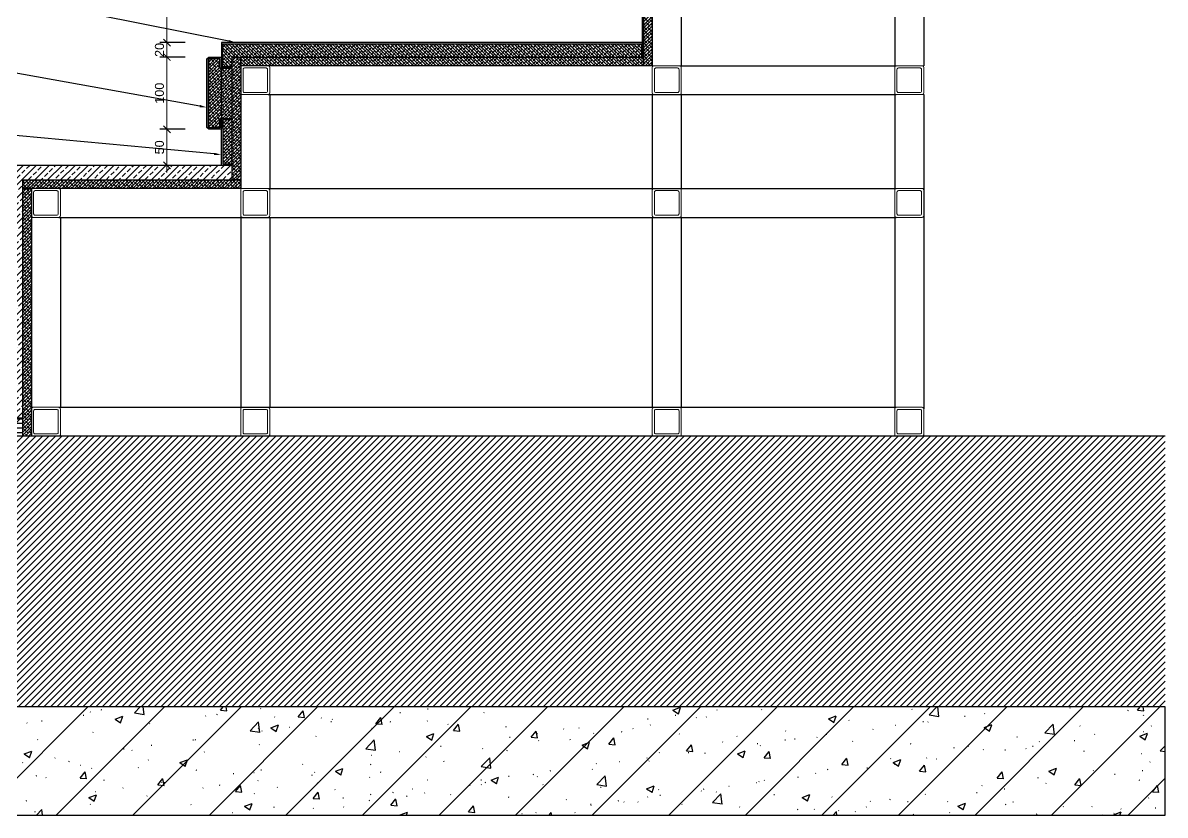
# Model space of a CAD drawing. Header units: millimetres. Extents: x 92928 to 223128, y -11456 to 21098.
# Drawn here: x 198018 to 199601, y 721 to 1818 of the extents above; entities that cross this region are included whole.
import ezdxf
from ezdxf import colors
from ezdxf.entities.mleader import LeaderData, LeaderLine
from ezdxf.enums import TextEntityAlignment as Align
from ezdxf.math import Vec2, Vec3

# ---------------------------------------------------------------- set-up
doc = ezdxf.new("R2010")
doc.units = ezdxf.units.MM
doc.linetypes.add('CONTINOUS', pattern=[0])
doc.layers.get('Defpoints').update_dxf_attribs({"color": 250})
for name, color, linetype, lineweight in [('_ACM-A-ANNO-DIMS', 2, 'Continuous', 13), ('_ACM-A-ANNO-DIMS @ 5', 2, 'Continuous', 13), ('_ACM-A-DETL-PATT', 8, 'Continuous', 0), ('_ACM-A-DETL-THIN', 2, 'Continuous', 9)]:
    doc.layers.add(name, color=color, linetype=linetype, lineweight=lineweight)
for name, color, linetype in [('I-DETL-LW01', 1, 'Continuous'), ('I-DETL-LW02', 2, 'Continuous'), ('I-DETL-LW251', 251, 'Continuous'), ('IA10-16 Floor Detail$0$I-SECT-LW09', 9, 'Continuous'), ('WALL TYPE$0$G-ANNO-NOTE-CH', 7, 'Continuous'), ('WALL TYPE$0$I-SECT-LW03', 3, 'Continuous')]:
    doc.layers.add(name, color=color, linetype=linetype)
doc.styles.add('Arial', font='ARIALUNI.ttf')
doc.styles.add('WALL TYPE$0$Aecom Chinese', font='Microsoft YaHei.ttf')
doc.dimstyles.new('Aec-Arch-M-注释性', dxfattribs={"dimscale": 2, "dimtxt": 2.5, "dimasz": 2, "dimexe": 2, "dimexo": 2, "dimgap": 0.8, "dimtad": 1, "dimdec": 0, "dimrnd": 5, "dimzin": 3, "dimdsep": 46, "dimtxsty": 'Arial', "dimblk": 'WALL TYPE$0$_ArchTick', "dimcen": 2.5, "dimdle": 2, "dimclrd": 256, "dimclrt": 256, "dimazin": 2, "dimtfac": 0.75, "dimtdec": 0, "dimtix": 1, "dimtmove": 2, "dimatfit": 2, "dimfxl": 5, "dimfxlon": 1, "dimtolj": 1, "dimtzin": 0, "dimlwd": -1, "dimarcsym": 0})

# ---------------------------------------------------------------- blocks, each defined once
blk = doc.blocks.new('A$C4abdce61')
at = {"layer": '_ACM-A-DETL-PATT'}
for points in [[(1.5, 0), (28.5, 0, 0.4142136), (30, 1.5), (30, 28.5, 0.4142136), (28.5, 30), (1.5, 30, 0.4142136), (0, 28.5), (0, 1.5, 0.4142136)], [(3.75, 2.25), (26.25, 2.25, 0.4142136), (27.75, 3.75), (27.75, 26.25, 0.4142136), (26.25, 27.75), (3.75, 27.75, 0.4142136), (2.25, 26.25), (2.25, 3.75, 0.4142136)]]:
    blk.add_lwpolyline(points, format="xyb", close=True, dxfattribs=at)
blk = doc.blocks.new('*U377')
at = {"layer": 'I-DETL-LW251', "linetype": 'CONTINOUS'}
h = blk.add_hatch(dxfattribs=at)
h.set_pattern_fill('DOTS', color=250, scale=0.3, angle=90)
h.set_pattern_definition([(90, (0, 7684.24384), (-0.47625, 0.238125), [0, -0.47625])])
edge = h.paths.add_edge_path()
edge.add_line((-13, 3903.4), (-11, 3903.4))
edge.add_line((-11, 3903.4), (-11, 3890.3))
edge.add_line((-11, 3890.3), (3.7, 3890.3))
edge.add_line((3.7, 3890.3), (5, 3891.6))
edge.add_line((5, 3891.6), (5, 3985))
edge.add_line((5, 3985), (3.7, 3986.3))
edge.add_line((3.7, 3986.3), (-11, 3986.3))
edge.add_line((-11, 3986.3), (-11, 3973.2))
edge.add_line((-11, 3973.2), (-13, 3973.2))
edge.add_line((-13, 3973.2), (-13, 3987.3))
edge.add_arc((-12, 3987.3), 1, 90, 180, ccw=False)
edge.add_line((-12, 3988.3), (4.5, 3988.3))
edge.add_line((4.5, 3988.3), (7, 3985.8))
edge.add_line((7, 3985.8), (7, 3890.8))
edge.add_line((7, 3890.8), (4.5, 3888.3))
edge.add_line((4.5, 3888.3), (-12, 3888.3))
edge.add_arc((-12, 3889.3), 1, 180, 270, ccw=False)
edge.add_line((-13, 3889.3), (-13, 3903.4))
at = {"layer": 'I-DETL-LW251'}
h = blk.add_hatch(dxfattribs=at)
h.set_pattern_fill('ANSI38', color=251, angle=-180)
h.set_pattern_definition([(225, (0, 7684.2438), (2.245064, -2.245064), []), (315, (0, 7684.2438), (6.735192, -2.245064), [7.9375, -4.7625])])
h.paths.add_polyline_path([(-11, 3890.3), (-11, 3903.4), (-13, 3903.4), (-13, 3973.2), (-11, 3973.2), (-11, 3986.3), (3.7, 3986.3), (5, 3985), (5, 3891.6), (3.7, 3890.3)])
at = {"layer": 'I-DETL-LW01'}
blk.add_lwpolyline([(-11, 3890.3), (-11, 3903.4), (-11, 3903.4), (-13, 3903.4), (-13, 3973.2), (-11, 3973.2), (-11, 3973.2), (-11, 3986.3), (3.7, 3986.3), (5, 3985), (5, 3891.6), (3.7, 3890.3)], close=True, dxfattribs=at)
at = {"layer": 'I-DETL-LW02'}
blk.add_lwpolyline([(-13, 3903.4), (-11, 3903.4), (-11, 3890.3), (3.7, 3890.3), (5, 3891.6), (5, 3985), (3.7, 3986.3), (-11, 3986.3), (-11, 3973.2), (-13, 3973.2), (-13, 3987.3, -0.414214), (-12, 3988.3), (4.5, 3988.3), (7, 3985.8), (7, 3890.8), (4.5, 3888.3), (-12, 3888.3, -0.414214), (-13, 3889.3), (-13, 3903.4)], format="xyb", dxfattribs=at)
blk = doc.blocks.new('WALL TYPE$0$_ArchTick')
at = {"color": 0, "linetype": 'ByBlock', "const_width": 0.15}
blk.add_lwpolyline([(-0.5, -0.5), (0.5, 0.5)], dxfattribs=at)
blk = doc.blocks.new('*D671')
at = {"layer": '_ACM-A-ANNO-DIMS', "transparency": 16777216}
blk.add_line((198218.1, 1680.7), (198218.1, 1610.7), dxfattribs=at)
at = {"layer": '_ACM-A-ANNO-DIMS', "color": 0, "lineweight": -2, "transparency": 16777216}
for p, q in [((198243.1, 1670.7), (198208.1, 1670.7)), ((198243.1, 1620.7), (198208.1, 1620.7))]:
    blk.add_line(p, q, dxfattribs=at)
at = {"layer": 'Defpoints', "color": 0, "transparency": 16777216}
for p in [(198281, 1670.7), (198218.1, 1620.7), (198281, 1620.7)]:
    blk.add_point(p, dxfattribs=at)
at = {"layer": '_ACM-A-ANNO-DIMS', "transparency": 16777216, "xscale": 10, "yscale": 10, "zscale": 10}
for p, rotation in [((198218.1, 1670.7), 90), ((198218.1, 1620.7), 270)]:
    blk.add_blockref('WALL TYPE$0$_ArchTick', p, dxfattribs=dict(at, rotation=rotation))
at = {"layer": '_ACM-A-ANNO-DIMS', "transparency": 16777216, "insert": (198207.7, 1645.7), "char_height": 12.5, "attachment_point": 5, "rotation": 90, "style": 'Arial'}
blk.add_mtext('\\A1;50', dxfattribs=at)
blk = doc.blocks.new('*D672')
at = {"layer": '_ACM-A-ANNO-DIMS', "transparency": 16777216}
blk.add_line((198218.1, 1780.7), (198218.1, 1660.7), dxfattribs=at)
at = {"layer": '_ACM-A-ANNO-DIMS', "color": 0, "lineweight": -2, "transparency": 16777216}
for p, q in [((198243.1, 1770.7), (198208.1, 1770.7)), ((198243.1, 1670.7), (198208.1, 1670.7))]:
    blk.add_line(p, q, dxfattribs=at)
at = {"layer": 'Defpoints', "color": 0, "transparency": 16777216}
for p in [(198281, 1770.7), (198218.1, 1670.7), (198281, 1670.7)]:
    blk.add_point(p, dxfattribs=at)
at = {"layer": '_ACM-A-ANNO-DIMS', "transparency": 16777216, "xscale": 10, "yscale": 10, "zscale": 10}
for p, rotation in [((198218.1, 1770.7), 90), ((198218.1, 1670.7), 270)]:
    blk.add_blockref('WALL TYPE$0$_ArchTick', p, dxfattribs=dict(at, rotation=rotation))
at = {"layer": '_ACM-A-ANNO-DIMS', "transparency": 16777216, "insert": (198207.7, 1720.7), "char_height": 12.5, "attachment_point": 5, "rotation": 90, "style": 'Arial'}
blk.add_mtext('\\A1;100', dxfattribs=at)
blk = doc.blocks.new('*D673')
at = {"layer": '_ACM-A-ANNO-DIMS', "color": 0, "lineweight": -2, "transparency": 16777216}
for p, q in [((198243.1, 1790.7), (198208.1, 1790.7)), ((198243.1, 1770.7), (198208.1, 1770.7))]:
    blk.add_line(p, q, dxfattribs=at)
at = {"layer": '_ACM-A-ANNO-DIMS', "transparency": 16777216}
for p, q in [((198218.1, 1790.7), (198218.1, 1800.7)), ((198218.1, 1790.7), (198218.1, 1770.7)), ((198218.1, 1770.7), (198218.1, 1760.7))]:
    blk.add_line(p, q, dxfattribs=at)
at = {"layer": 'Defpoints', "color": 0, "transparency": 16777216}
for p in [(198281, 1790.7), (198218.1, 1770.7), (198281, 1770.7)]:
    blk.add_point(p, dxfattribs=at)
at = {"layer": '_ACM-A-ANNO-DIMS', "transparency": 16777216, "xscale": 10, "yscale": 10, "zscale": 10}
for p, rotation in [((198218.1, 1790.7), 270), ((198218.1, 1770.7), 90)]:
    blk.add_blockref('WALL TYPE$0$_ArchTick', p, dxfattribs=dict(at, rotation=rotation))
at = {"layer": '_ACM-A-ANNO-DIMS', "transparency": 16777216, "insert": (198207.7, 1780.7), "char_height": 12.5, "attachment_point": 5, "rotation": 90, "style": 'Arial'}
blk.add_mtext('\\A1;20', dxfattribs=at)
blk = doc.blocks.new('*D674')
at = {"layer": '_ACM-A-ANNO-DIMS', "transparency": 16777216}
blk.add_line((198218.1, 1780.7), (198218.1, 2160.7), dxfattribs=at)
at = {"layer": '_ACM-A-ANNO-DIMS', "color": 0, "lineweight": -2, "transparency": 16777216}
for p, q in [((198243.1, 2150.7), (198208.1, 2150.7)), ((198243.1, 1790.7), (198208.1, 1790.7))]:
    blk.add_line(p, q, dxfattribs=at)
at = {"layer": 'Defpoints', "color": 0, "transparency": 16777216}
for p in [(198218.1, 2150.7), (198281, 2150.7), (198281, 1790.7)]:
    blk.add_point(p, dxfattribs=at)
at = {"layer": '_ACM-A-ANNO-DIMS', "transparency": 16777216, "xscale": 10, "yscale": 10, "zscale": 10}
for p, rotation in [((198218.1, 2150.7), 90), ((198218.1, 1790.7), 270)]:
    blk.add_blockref('WALL TYPE$0$_ArchTick', p, dxfattribs=dict(at, rotation=rotation))
at = {"layer": '_ACM-A-ANNO-DIMS', "transparency": 16777216, "insert": (198207.7, 1970.7), "char_height": 12.5, "attachment_point": 5, "rotation": 90, "style": 'Arial'}
blk.add_mtext('\\A1;360', dxfattribs=at)
blk = doc.blocks.new('WHA12202707')
at = {"transparency": 16777216}
for p, q in [((2.38, 2.38), (0, 0)), ((2.38, -2.38), (0, 0)), ((11.91, 2.38), (2.38, 2.38)), ((11.91, 2.38), (14.29, 0)), ((11.91, -2.38), (14.29, 0)), ((2.38, -2.38), (11.91, -2.38))]:
    blk.add_line(p, q, dxfattribs=at)
at = {"transparency": 16777216, "style": 'WALL TYPE$0$Aecom Chinese'}
blk.add_attdef('英文2', (0.49, -14.58), '', height=2.5, dxfattribs=at)
at = {"layer": 'WALL TYPE$0$G-ANNO-NOTE-CH', "transparency": 16777216, "style": 'WALL TYPE$0$Aecom Chinese'}
blk.add_attdef('编号', text='', height=2.5, dxfattribs=at).set_placement((7.1, 0), align=Align.MIDDLE)
for tag, p in [('中文', (0.54, -5.18)), ('英文', (0.49, -9.51))]:
    blk.add_attdef(tag, text='', height=2.5, dxfattribs=at).set_placement(p, align=Align.MIDDLE_LEFT)

msp = doc.modelspace()

# ---------------------------------------------------------------- hatches: boundary and pattern name
h = msp.add_hatch()
h.set_pattern_fill('0-钢筋混凝土001-DOM', color=250, scale=15, pattern_type=2)
h.set_pattern_definition([(45, (8690.85, 2690), (-53.03301, 53.03301), []), (50, (8690.85, 2690), (107.589027, -9.41282), [11.25, -123.75]), (355, (8690.85, 2690), (-20.8127, 112.82882), [9, -99]), (100.4514, (8699.82, 2689.22), (86.77641, 103.41593), [9.56103, -105.171317]), (46.1842, (8690.85, 2720), (160.08616, -24.82785), [16.875, -185.625]), (96.6356, (8704.19, 2717.93), (140.1994, 146.11768), [14.34154, -157.75695]), (351.1842, (8690.85, 2720), (140.19929, 146.11779), [13.5, -148.5]), (21, (8705.85, 2712.5), (89.536058, -60.392834), [11.25, -123.75]), (326, (8705.85, 2712.5), (36.4973, 108.772507), [9, -99]), (71.4514, (8713.31, 2707.47), (126.033394, 48.379575), [9.56103, -105.171317]), (37.5, (8690.85, 2690), (1.823978, 49.934078), [0.75, -97.8, 0.75, -100.5, 0.75, -99.375]), (7.5, (8690.85, 2690), (39.46043, 59.161757), [0.75, -57.3, 0.75, -95.55, 0.75, -37.875]), (327.5, (8657.4, 2690), (80.0733654, -3.383231), [0.75, -37.5, 0.75, -117, 0.75, -155.25]), (317.5, (8642.4, 2690), (87.477925, 15.015747), [0.75, -48.75, 0.75, -77.7, 0.75, -110.25])])
h.paths.add_polyline_path([(197113.8, 870.7), (197113.8, 720.7), (199600.8, 720.7), (199600.8, 870.7)])
at = {"layer": '_ACM-A-DETL-PATT'}
h = msp.add_hatch(dxfattribs=at)
h.set_pattern_fill('ANSI31', color=256, scale=2)
h.set_pattern_definition([(45, (197113.772, 870.7263), (-4.490128, 4.490128), [])])
h.paths.add_polyline_path([(199600.8, 1245.7), (197113.8, 1245.7), (197113.8, 870.7), (199600.8, 870.7)])
at = {"layer": 'I-DETL-LW251'}
h = msp.add_hatch(dxfattribs=at)
h.set_pattern_fill('ANSI38', color=251, angle=180)
h.set_pattern_definition([(225, (18.5, 0), (2.24506403, -2.24506403), []), (315, (18.5, 0), (6.73519209, -2.24506403), [7.9375, -4.7625])])
h.paths.add_polyline_path([(198890.4, 1758.7), (198878.4, 1758.7), (198878.4, 2170.7), (198890.4, 2170.7)])
h = msp.add_hatch(dxfattribs=at)
h.set_pattern_fill('ANSI38', color=251, angle=90)
h.set_pattern_definition([(135, (198294.921, 1757.1447), (-2.245064, -2.245064), []), (225, (198294.921, 1757.1447), (-2.245064, -6.735192), [7.9375, -4.7625])])
h.paths.add_polyline_path([(198875.4, 1789.2), (198294.9, 1789.2), (198294.9, 1757.1), (198308.4, 1757.1), (198308.4, 1770.7), (198320.4, 1770.7), (198875.4, 1770.7)])
h = msp.add_hatch(dxfattribs=at)
h.set_pattern_fill('ANSI38', color=251)
h.set_pattern_definition([(45, (162046.5752, -9234.72), (-2.24506403, 2.24506403), []), (135, (162046.5752, -9234.72), (-6.7351921, 2.24506403), [7.9375, -4.7625])])
h.paths.add_polyline_path([(198308.4, 1600.7), (198320.4, 1600.7), (198320.4, 1770.7), (198308.4, 1770.7)])
h = msp.add_hatch(dxfattribs=at)
h.set_pattern_fill('ANSI38', color=251, angle=90)
h.paths.add_polyline_path([(198320.4, 1758.7), (198320.4, 1770.7), (198878.4, 1770.7), (198878.4, 1758.7)])
h = msp.add_hatch(dxfattribs=at)
h.set_pattern_fill('ANSI38', color=251, angle=-1e-14)
h.paths.add_polyline_path([(198293.4, 1685.7), (198308.4, 1685.7), (198308.4, 1755.6), (198293.4, 1755.6)])
h = msp.add_hatch(dxfattribs=at)
h.set_pattern_fill('ANSI38', color=251)
h.set_pattern_definition([(45, (162171.8554, -9233.2676), (-2.24506403, 2.24506403), []), (135, (162171.8554, -9233.2676), (-6.7351921, 2.24506403), [7.9375, -4.7625])])
h.paths.add_polyline_path([(198308.4, 1683.7), (198295.4, 1683.7), (198295.4, 1622.7), (198308.4, 1622.7)])
h = msp.add_hatch(dxfattribs=at)
h.set_pattern_fill('ANSI33', color=251, scale=2)
edge = h.paths.add_edge_path()
edge.add_line((198018.4, 1600.7), (198308.4, 1600.7))
edge.add_line((198308.4, 1600.7), (198308.4, 1620.7))
edge.add_line((198308.4, 1620.7), (198000.4, 1620.7))
edge.add_arc((198000.4, 1618.7), 2, 90, 180)
edge.add_line((197998.4, 1618.7), (197998.4, 1270.7))
edge.add_line((197998.4, 1270.7), (198018.4, 1270.7))
edge.add_line((198018.4, 1270.7), (198018.4, 1600.7))
h = msp.add_hatch(dxfattribs=at)
h.set_pattern_fill('ANSI38', color=251, angle=-1e-14)
h.paths.add_polyline_path([(198320.4, 1600.7), (198320.4, 1588.7), (198018.4, 1588.7), (198018.4, 1600.7)])
h = msp.add_hatch(dxfattribs=at)
h.set_pattern_fill('ANSI38', color=251)
h.set_pattern_definition([(45, (161756.577, -9416.72), (-2.24506403, 2.24506403), []), (135, (161756.577, -9416.72), (-6.7351921, 2.24506403), [7.9375, -4.7625])])
h.paths.add_polyline_path([(198030.4, 1588.7), (198018.4, 1588.7), (198018.4, 1245.7), (198030.4, 1245.7)])
at = {"layer": 'IA10-16 Floor Detail$0$I-SECT-LW09'}
h = msp.add_hatch(dxfattribs=at)
h.set_pattern_fill('DOLMIT', color=251)
h.set_pattern_definition([(0, (197792.629, 1250.7263), (0, 6.35), []), (45, (197792.629, 1250.726), (-12.7, 12.7), [8.9803, -17.9605])])
h.paths.add_polyline_path([(198018.4, 1250.7), (198018.4, 1270.7), (197485.7, 1270.7), (197485.7, 1250.7)])

# ---------------------------------------------------------------- linework, layer by layer
at = {"layer": 'I-DETL-LW01'}
for points in [[(198890.4, 1758.7), (198878.4, 1758.7), (198878.4, 2170.7), (198890.4, 2170.7)], [(198308.4, 1770.7), (198320.4, 1770.7), (198320.4, 1600.7), (198308.4, 1600.7)], [(198320.4, 1758.7), (198320.4, 1770.7), (198878.4, 1770.7), (198878.4, 1758.7)], [(198293.4, 1685.7), (198308.4, 1685.7), (198308.4, 1755.6), (198293.4, 1755.6)], [(198308.4, 1683.7), (198295.4, 1683.7), (198295.4, 1622.7), (198308.4, 1622.7)], [(198320.4, 1600.7), (198320.4, 1588.7), (198018.4, 1588.7), (198018.4, 1600.7)], [(198018.4, 1588.7), (198030.4, 1588.7), (198030.4, 1245.7), (198018.4, 1245.7)]]:
    msp.add_lwpolyline(points, close=True, dxfattribs=at)
for points in [[(198930.4, 2150.6), (198930.4, 1758.7)], [(199226.3, 2150.6), (199226.3, 1758.7)], [(199266.3, 2150.6), (199266.3, 1758.7)], [(198928.4, 1758.7), (199228.3, 1758.7)], [(198358.4, 1718.7), (199228.3, 1718.7)], [(198360.4, 1718.7), (198360.4, 1588.7)], [(198890.4, 1718.7), (198890.4, 1588.7)], [(198930.4, 1718.7), (198930.4, 1588.7)], [(199226.3, 1718.7), (199226.3, 1588.7)], [(199266.3, 1718.7), (199266.3, 1283.7)], [(198358.4, 1588.7), (199228.3, 1588.7)], [(198068.4, 1548.7), (199228.3, 1548.7)], [(198070.4, 1548.7), (198070.4, 1285.7)], [(198320.4, 1548.7), (198320.4, 1285.7)], [(198360.4, 1548.7), (198360.4, 1285.7)], [(198890.4, 1548.7), (198890.4, 1285.7)], [(198930.4, 1548.7), (198930.4, 1285.7)], [(199226.3, 1548.7), (199226.3, 1285.7)], [(198068.4, 1285.7), (198322.4, 1285.7)], [(198068.4, 1285.7), (199228.3, 1285.7)], [(199600.8, 1245.7), (197113.8, 1245.7)]]:
    msp.add_lwpolyline(points, dxfattribs=at)
at = {"layer": 'I-DETL-LW02'}
for points in [[(198878.4, 1770.7), (198876.9, 1770.7), (198876.9, 2170.7), (198878.4, 2170.7)], [(198308.4, 1757.1), (198294.9, 1757.1), (198294.9, 1789.2), (198875.4, 1789.2), (198875.4, 1770.7), (198876.9, 1770.7), (198876.9, 1790.7), (198293.4, 1790.7), (198293.4, 1755.6), (198308.4, 1755.6)], [(198308.4, 1620.7), (198293.4, 1620.7), (198293.4, 1685.7), (198308.4, 1685.7), (198308.4, 1683.7), (198295.4, 1683.7), (198295.4, 1622.7), (198308.4, 1622.7)], [(198018.4, 1270.7), (197485.7, 1270.7), (197485.7, 1250.7), (198018.4, 1250.7)]]:
    msp.add_lwpolyline(points, close=True, dxfattribs=at)
msp.add_lwpolyline([(198018.4, 1600.7), (198308.4, 1600.7), (198308.4, 1620.7), (198000.4, 1620.7, 0.414214), (197998.4, 1618.7), (197998.4, 1270.7), (198018.4, 1270.7)], format="xyb", close=True, dxfattribs=at)
at = {"layer": 'WALL TYPE$0$I-SECT-LW03'}
msp.add_lwpolyline([(199600.8, 720.7), (199600.8, 870.7), (197113.8, 870.7), (197113.8, 720.7)], close=True, dxfattribs=at)

# ---------------------------------------------------------------- block references
at = {"rotation": 180}
msp.add_blockref('*U377', (198280.4, 5659), dxfattribs=at)
at = {"layer": '_ACM-A-DETL-THIN', "ltscale": 2, "xscale": -1.333333333333333, "yscale": 1.333333333333333, "zscale": 1.333333333333333, "rotation": 270}
for p in [(198320.4, 1718.7), (198890.4, 1718.7), (199226.3, 1718.7), (198030.4, 1548.7), (198320.4, 1548.7), (198890.4, 1548.7), (199226.3, 1548.7), (198030.4, 1245.7), (198320.4, 1245.7), (198890.4, 1245.7), (199226.3, 1245.7)]:
    msp.add_blockref('A$C4abdce61', p, dxfattribs=at)

# ---------------------------------------------------------------- dimensions: what is measured, and where the dimension line sits
at = {"layer": '_ACM-A-ANNO-DIMS @ 5'}
for base, p1, p2, picture, middle in [((198218.1, 2150.7), (198281, 1790.7), (198281, 2150.7), '*D674', (198207.7, 1970.7)), ((198218.1, 1770.7), (198281, 1790.7), (198281, 1770.7), '*D673', (198207.7, 1780.7)), ((198218.1, 1670.7), (198281, 1770.7), (198281, 1670.7), '*D672', (198207.7, 1720.7)), ((198218.1, 1620.7), (198281, 1670.7), (198281, 1620.7), '*D671', (198207.7, 1645.7))]:
    dim = msp.add_linear_dim(base=base, p1=p1, p2=p2, angle=90, dimstyle='Aec-Arch-M-注释性', override={"dimscale": 5, "dimzin": 8, "dimtix": 1, "dimtofl": 1, "dimtmove": 2, "dimatfit": 2}, dxfattribs=at)
    dim.commit()
    dim.dimension.update_dxf_attribs({"geometry": picture, "text_midpoint": middle})

# ---------------------------------------------------------------- leaders
ml = msp.add_multileader_block('Standard', dxfattribs=at)
ml.set_content('WHA12202707', color=256, scale=-5)
ml.set_attribute('编号', 'MT-01', width=0)
ml.set_attribute('中文', '古铜色不锈钢', width=0)
ml.set_attribute('英文', 'ANTIQUE BRONZE STAINLESS STEEL', width=0)
ml.set_attribute('英文2', '', width=0)
ml.set_leader_properties(color=2)
ml.build(insert=Vec2(0, 0))
ml.multileader.update_dxf_attribs({"text_right_attachment_type": 6, "dogleg_length": 0.36, "arrow_head_size": 10, "scale": 5})
ctx = ml.context
ctx.base_point, ctx.scale, ctx.char_height, ctx.arrow_head_size, ctx.landing_gap_size, ctx.plane_origin = Vec3(197753.7, 1883.5), 5, 375, 10, 0.45, Vec3(195240.2, -3123.6)
ctx.right_attachment, ctx.text_align_type = 6, 2
notes = []
notes.append((ctx, [(0, (1, 1, 0), (197848.8, 1883.5), (-1, 0), 23.7, [(0, [(198313.6, 1790.7)], 0, [])])]))
ctx.block.insert, ctx.block.scale = Vec3(197825.1, 1883.5), Vec3(-5, 5, 5)
ml = msp.add_multileader_block('Standard', dxfattribs=at)
ml.set_content('WHA12202707', color=256, scale=-5)
ml.set_attribute('编号', 'UP-01', width=0)
ml.set_attribute('中文', '卡座布料', width=0)
ml.set_attribute('英文', 'BOOTH FABRIC', width=0)
ml.set_attribute('英文2', '', width=0)
ml.set_leader_properties(color=2)
ml.build(insert=Vec2(0, 0))
ml.multileader.update_dxf_attribs({"text_right_attachment_type": 6, "dogleg_length": 0.36, "arrow_head_size": 10, "scale": 5})
ctx = ml.context
ctx.base_point, ctx.scale, ctx.char_height, ctx.arrow_head_size, ctx.landing_gap_size, ctx.plane_origin = Vec3(197753.7, 1777.1), 5, 375, 10, 0.45, Vec3(195240.2, -3126.9)
ctx.right_attachment, ctx.text_align_type = 6, 2
notes.append((ctx, [(0, (1, 1, 0), (197848.8, 1777.1), (-1, 0), 23.7, [(1, [(198273.4, 1701)], 0, [])])]))
ctx.block.insert, ctx.block.scale = Vec3(197825.1, 1777.1), Vec3(-5, 5, 5)
ml = msp.add_multileader_block('Standard', dxfattribs=at)
ml.set_content('WHA12202707', color=256, scale=-5)
ml.set_attribute('编号', 'MT-01', width=0)
ml.set_attribute('中文', '古铜色不锈钢', width=0)
ml.set_attribute('英文', 'ANTIQUE BRONZE STAINLESS STEEL', width=0)
ml.set_attribute('英文2', '', width=0)
ml.set_leader_properties(color=2)
ml.build(insert=Vec2(0, 0))
ml.multileader.update_dxf_attribs({"text_right_attachment_type": 6, "dogleg_length": 0.36, "arrow_head_size": 10, "scale": 5})
ctx = ml.context
ctx.base_point, ctx.scale, ctx.char_height, ctx.arrow_head_size, ctx.landing_gap_size, ctx.plane_origin = Vec3(197753.7, 1677.2), 5, 375, 10, 0.45, Vec3(195240.2, -3329.8)
ctx.right_attachment, ctx.text_align_type = 6, 2
notes.append((ctx, [(0, (1, 1, 0), (197848.8, 1677.2), (-1, 0), 23.7, [(0, [(198293.4, 1635.6)], 0, [])])]))
ctx.block.insert, ctx.block.scale = Vec3(197825.1, 1677.2), Vec3(-5, 5, 5)
for ctx, leaders in notes:
    for number, flags, end, landing, length, lines in leaders:
        leader = LeaderData()
        leader.index, (leader.has_last_leader_line, leader.has_dogleg_vector, leader.attachment_direction) = number, flags
        leader.last_leader_point, leader.dogleg_vector, leader.dogleg_length = Vec3(end), Vec3(landing), length
        for number, points, colour, breaks in lines:
            line = LeaderLine()
            line.index, line.vertices, line.color, line.breaks = number, Vec3.list(points), colors.encode_raw_color(colour), breaks
            leader.lines.append(line)
        ctx.leaders.append(leader)

doc.saveas('drawing.dxf')
